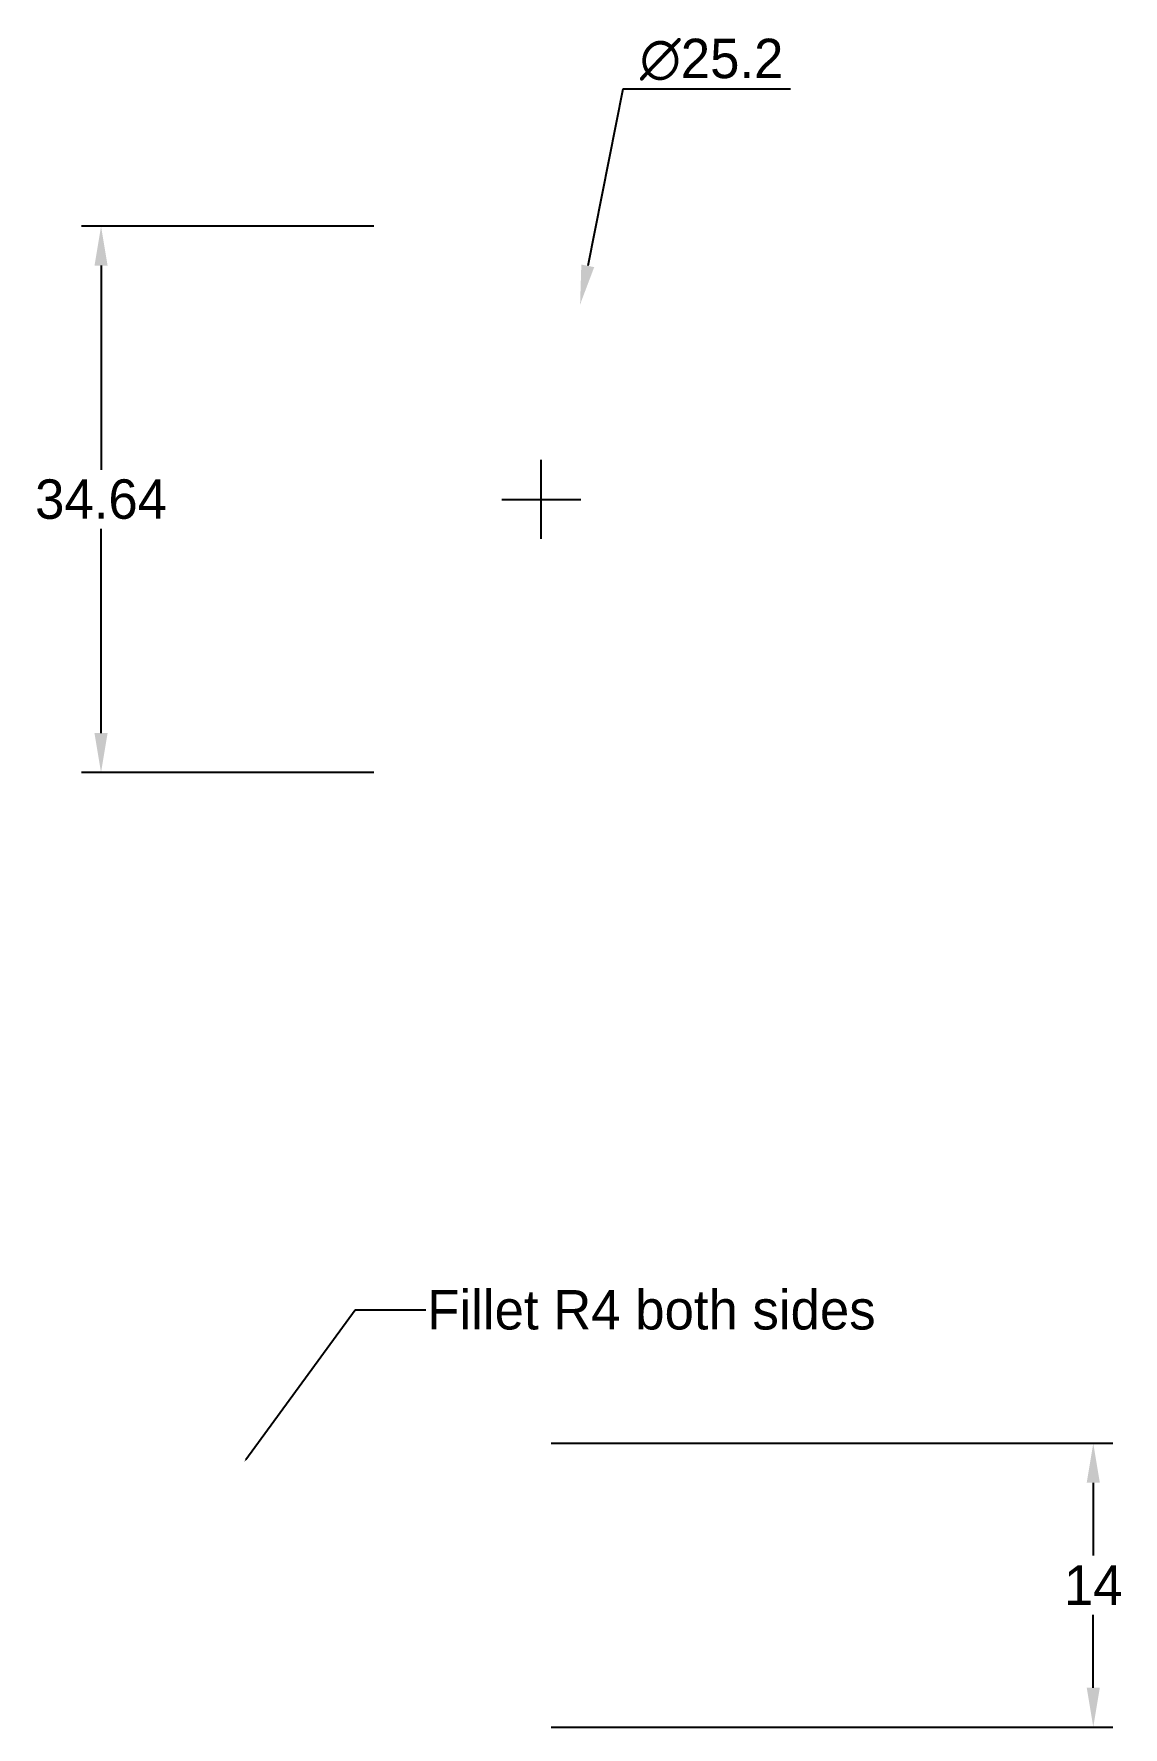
# Paper-space layout 'Layout1' of a CAD drawing. Header units: millimetres. Extents: x 74 to 143, y 55 to 163.
import ezdxf
from ezdxf import colors
from ezdxf.entities.mleader import LeaderData, LeaderLine
from ezdxf.math import Vec2, Vec3

# ---------------------------------------------------------------- set-up
doc = ezdxf.new("R2010")
doc.units = ezdxf.units.MM
doc.dimstyles.new('ISO-25', dxfattribs={"dimtxt": 2.5, "dimasz": 2.5, "dimexe": 1.25, "dimexo": 0.625, "dimtad": 1, "dimtih": 1, "dimtoh": 1, "dimdsep": 46, "dimtxsty": 'Standard', "dimcen": 2.5, "dimadec": 0, "dimazin": 0, "dimtfac": 1, "dimtofl": 0, "dimtmove": 0, "dimatfit": 3, "dimfxl": 1, "dimarcsym": 0})

# ---------------------------------------------------------------- blocks, each defined once
blk = doc.blocks.new('*D8')
at = {"color": 0, "lineweight": -2, "transparency": 16777216}
for p, q in [((95.37687334873947, 150.4197365428736), (76.83915780715466, 150.4197365428736)), ((78.08915780715466, 147.9197365428736), (78.08915780715466, 134.9742284671847)), ((78.08915780715466, 118.2787203914958), (78.08915780715466, 131.2242284671847)), ((95.37687334873765, 115.7787203914958), (76.83915780715466, 115.7787203914958))]:
    blk.add_line(p, q, dxfattribs=at)
at = {"color": 0, "transparency": 16777216}
for points in [[(77.67249114048799, 147.9197365428736), (78.50582447382133, 147.9197365428736), (78.08915780715466, 150.4197365428736)], [(77.67249114048799, 118.2787203914958), (78.50582447382133, 118.2787203914958), (78.08915780715466, 115.7787203914958)]]:
    blk.add_solid(points, dxfattribs=at)
at = {"layer": 'Defpoints', "color": 0, "transparency": 16777216}
for p in [(96.00187334873948, 150.4197365428736), (78.08915780715466, 115.7787203914958), (96.00187334873766, 115.7787203914959)]:
    blk.add_point(p, dxfattribs=at)
at = {"color": 0, "transparency": 16777216, "insert": (78.08915780715469, 133.0992284671846), "char_height": 2.5, "attachment_point": 5}
blk.add_mtext('34.64', dxfattribs=at)
blk = doc.blocks.new('*D9')
at = {"color": 0, "lineweight": -2, "transparency": 16777216}
for p, q in [((111.1819179210409, 159.1020392587895), (108.9519904742341, 147.9082395396991)), ((121.806917921041, 159.1020392587895), (111.1819179210409, 159.1020392587895)), ((106.0018733487377, 130.5992284671847), (106.0018733487377, 135.5992284671847)), ((103.5018733487377, 133.0992284671847), (108.5018733487377, 133.0992284671847))]:
    blk.add_line(p, q, dxfattribs=at)
at = {"color": 0, "transparency": 16777216}
blk.add_solid([(108.543353303359, 147.9896445376432), (109.3606276451092, 147.8268345417549), (108.4635604865691, 145.4564165144483)], dxfattribs=at)
at = {"layer": 'Defpoints', "color": 0, "transparency": 16777216}
for p in [(108.4635604865691, 145.4564165144483), (103.5401862109063, 120.7420404199211)]:
    blk.add_point(p, dxfattribs=at)
at = {"color": 0, "transparency": 16777216, "insert": (116.806917921041, 160.9770392587895), "char_height": 2.5, "attachment_point": 5}
blk.add_mtext('∅25.2', dxfattribs=at)
blk = doc.blocks.new('*D10')
at = {"color": 0, "lineweight": -2, "transparency": 16777216}
for p, q in [((106.6268733487375, 73.24363407864544), (142.2541397488955, 73.24363407864544)), ((141.0041397488955, 70.74363407864544), (141.0041397488955, 66.11863407864544)), ((141.0041397488955, 57.74363407864545), (141.0041397488955, 62.36863407864544)), ((106.6268733487375, 55.24363407864544), (142.2541397488955, 55.24363407864545))]:
    blk.add_line(p, q, dxfattribs=at)
at = {"color": 0, "transparency": 16777216}
for points in [[(140.5874730822289, 70.74363407864544), (141.4208064155622, 70.74363407864544), (141.0041397488955, 73.24363407864544)], [(140.5874730822289, 57.74363407864545), (141.4208064155622, 57.74363407864545), (141.0041397488955, 55.24363407864545)]]:
    blk.add_solid(points, dxfattribs=at)
at = {"layer": 'Defpoints', "color": 0, "transparency": 16777216}
for p in [(106.0018733487375, 73.24363407864544), (106.0018733487375, 55.24363407864544), (141.0041397488955, 55.24363407864545)]:
    blk.add_point(p, dxfattribs=at)
at = {"color": 0, "transparency": 16777216, "insert": (141.0041397488955, 64.24363407864539), "char_height": 2.5, "attachment_point": 5}
blk.add_mtext('14', dxfattribs=at)

psp = doc.layouts.get("Layout1")

# ---------------------------------------------------------------- dimensions: what is measured, and where the dimension line sits
dim = psp.add_diameter_dim_2p(p1=(103.5401862109063, 120.7420404199211), p2=(108.4635604865691, 145.4564165144483), dimstyle='ISO-25', override={"dimlfac": -1})
dim.commit()
dim.dimension.update_dxf_attribs({"geometry": '*D9', "text_midpoint": (116.806917921041, 159.1020392587895), "dimtype": 163})
dim = psp.add_linear_dim(base=(78.08915780715466, 115.7787203914958), p1=(96.00187334873942, 150.4197365428735), p2=(96.0018733487376, 115.7787203914958), angle=90, dimstyle='ISO-25', override={"dimlfac": -1})
dim.commit()
dim.dimension.update_dxf_attribs({"geometry": '*D8', "text_midpoint": (78.08915780715469, 133.0992284671846)})
dim = psp.add_linear_dim(base=(141.0041397488955, 55.24363407864545), p1=(106.0018733487375, 73.24363407864541), p2=(106.0018733487375, 55.24363407864541), angle=90, text='14', dimstyle='ISO-25', override={"dimlfac": -1})
dim.commit()
dim.dimension.update_dxf_attribs({"geometry": '*D10', "text_midpoint": (141.0041397488955, 64.24363407864539)})

# ---------------------------------------------------------------- leaders
ml = psp.add_multileader_mtext('Standard')
ml.set_content('{\\C256;Fillet R4 both sides}', color=256)
ml.set_leader_properties()
ml.build(insert=Vec2(0, 0))
ml.multileader.update_dxf_attribs({"text_right_attachment_type": 6, "dogleg_length": 0.36, "arrow_head_size": 0.18})
ctx = ml.context
ctx.base_point, ctx.char_height, ctx.arrow_head_size, ctx.landing_gap_size, ctx.plane_origin = Vec3(98.68261614686708, 81.70970090754281), 2.5, 0.18, 0.09, Vec3(87.17344622399264, 72.07206120339161)
ctx.right_attachment = 6
notes = []
notes.append((ctx, [(0, (1, 1, 0), (94.20552527893346, 81.70970090754281), (1, 0), 4.477090867933613, [(0, [(87.17344622399264, 72.07206120339161)], 0, [])])]))
ctx.mtext.insert, ctx.mtext.flow_direction = Vec3(98.77261614686708, 82.95970090754281), 5
for ctx, leaders in notes:
    for number, flags, end, landing, length, lines in leaders:
        leader = LeaderData()
        leader.index, (leader.has_last_leader_line, leader.has_dogleg_vector, leader.attachment_direction) = number, flags
        leader.last_leader_point, leader.dogleg_vector, leader.dogleg_length = Vec3(end), Vec3(landing), length
        for number, points, colour, breaks in lines:
            line = LeaderLine()
            line.index, line.vertices, line.color, line.breaks = number, Vec3.list(points), colors.encode_raw_color(colour), breaks
            leader.lines.append(line)
        ctx.leaders.append(leader)

doc.saveas('drawing.dxf')
